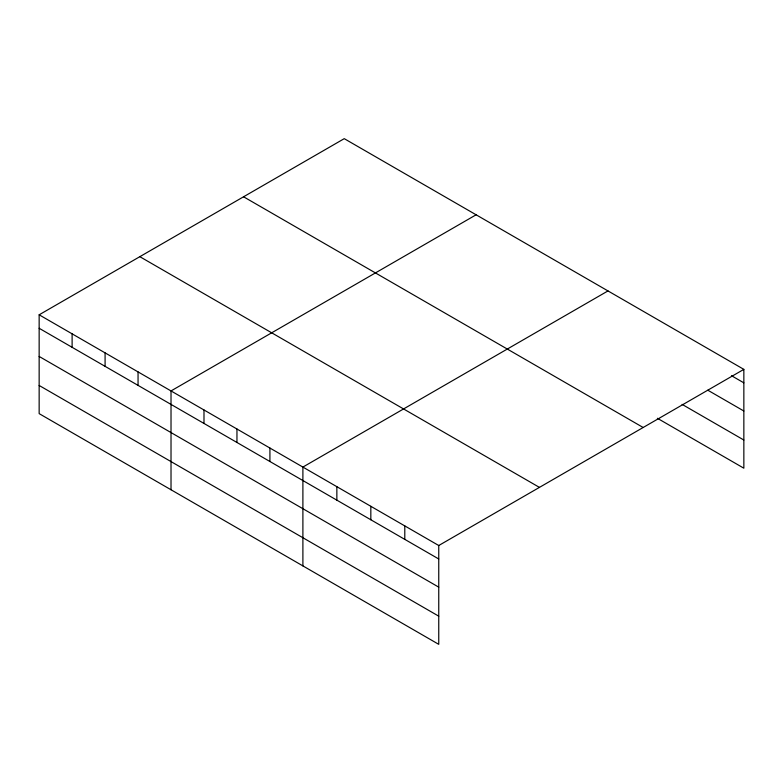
<?xml version="1.0" encoding="UTF-8"?>
<svg xmlns="http://www.w3.org/2000/svg" width="783" height="783" viewBox="0 0 783 783"><rect width="100%" height="100%" fill="white"/><g stroke="black" fill="none" stroke-linecap="round" stroke-linejoin="round"><path stroke-width="1.17" d="M39.15 314.805L438.754 545.516L438.754 644.34L39.15 413.63L39.15 314.805L344.246 138.66L743.85 369.37L743.85 468.195L657.387 418.279M476.113 214.796L171.017 390.932L171.017 489.767M607.98 290.924L302.894 467.069L302.894 565.903M438.754 545.516L743.85 369.37M731.498 375.713L743.85 382.838M707.822 390.208L743.85 411.006M682.091 404.371L743.85 440.026M243.562 196.787L643.166 427.498M139.834 256.677L539.438 487.388M39.15 328.273L438.754 558.984M39.15 356.441L438.754 587.152M39.15 385.461L438.754 616.172M404.791 525.902L404.791 539.37M370.829 506.288L370.829 519.765M336.856 486.683L336.856 500.151M269.92 448.033L269.92 461.51M236.955 429.006L236.955 442.473M203.991 409.969L203.991 423.437M138.053 371.905L138.053 385.373M105.088 352.869L105.088 366.336M72.114 333.832L72.114 347.309"/></g></svg>
